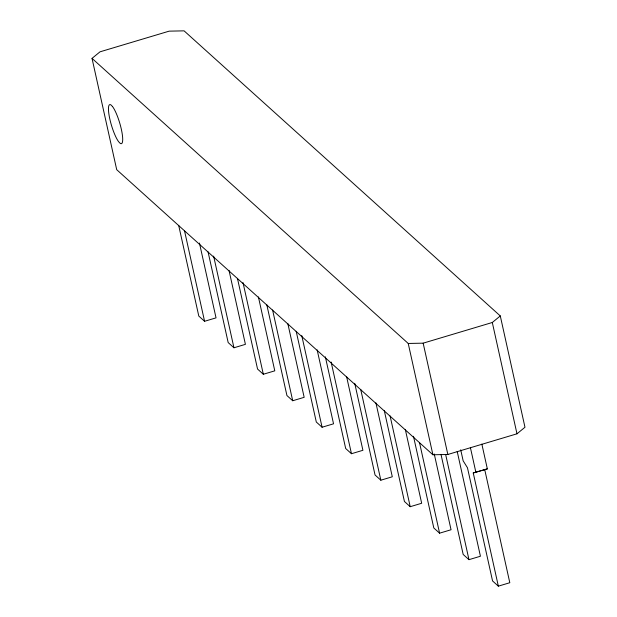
<?xml version="1.0" encoding="UTF-8"?>
<svg xmlns="http://www.w3.org/2000/svg" width="617" height="617" viewBox="0 0 617 617"><rect width="100%" height="100%" fill="white"/><g stroke="black" fill="none" stroke-linecap="round" stroke-linejoin="round"><path stroke-width="0.93" d="M92.026 58.376L100.016 51.82L169.158 31.151L184.09 30.85L500.294 315.943L524.974 427.249L516.984 433.805L447.842 454.474L432.91 454.775L116.706 169.683L92.026 58.376L408.23 343.461L432.91 454.775M408.23 343.461L423.162 343.168L492.304 322.49L500.294 315.943M178.675 225.328L198.797 316.074L204.574 321.287L216.035 317.863L199.445 243.021M208.052 251.813L228.174 342.566L233.951 347.78L245.412 344.348L229.03 270.447M237.429 278.306L257.551 369.051L263.328 374.264L274.789 370.832L258.407 296.931M266.806 304.79L286.928 395.536L292.705 400.749L304.166 397.325L287.784 323.416M296.183 331.275L316.305 422.02L322.082 427.234L333.542 423.81L317.161 349.901M325.352 356.827L345.682 448.505L351.459 453.719L362.919 450.294L346.538 376.385M354.729 383.311L375.051 474.99L380.836 480.203L392.296 476.779L375.915 402.87M484.707 469.522L509.804 582.726L498.343 586.15L473.247 472.954L487.345 468.881L481.846 444.101M473.247 472.954L487.345 468.881M384.314 410.729L404.428 501.474L410.212 506.696L421.673 503.264L405.292 429.363M413.483 436.281L433.805 527.967L439.589 533.181L451.05 529.748L434.252 453.973M440.993 454.351L463.182 554.452L468.966 559.665L480.427 556.241L457.197 451.459M498.343 586.15L492.559 580.936L467.462 467.74L463.159 460.837L460.722 449.824M492.304 322.49L516.984 433.805M470.385 447.526L475.884 472.306M423.162 343.168L447.842 454.474M445.736 454.883L468.966 559.665M419.475 442.435L439.589 533.181M390.098 415.943L410.212 506.696M360.721 389.458L380.836 480.203M331.136 362.04L351.459 453.719M301.759 335.555L322.082 427.234M272.591 310.004L292.705 400.749M243.005 282.578L263.328 374.264M213.629 256.094L233.951 347.78M184.46 230.542L204.574 321.287M112.533 106.548L110.967 104.929A20.392 4.28 73.4 0 0 109.587 117.932A20.392 4.28 73.4 0 0 118.641 141.733L120.207 143.36A20.392 4.28 73.4 0 0 121.58 130.357A20.392 4.28 73.4 0 0 112.533 106.548"/></g></svg>
